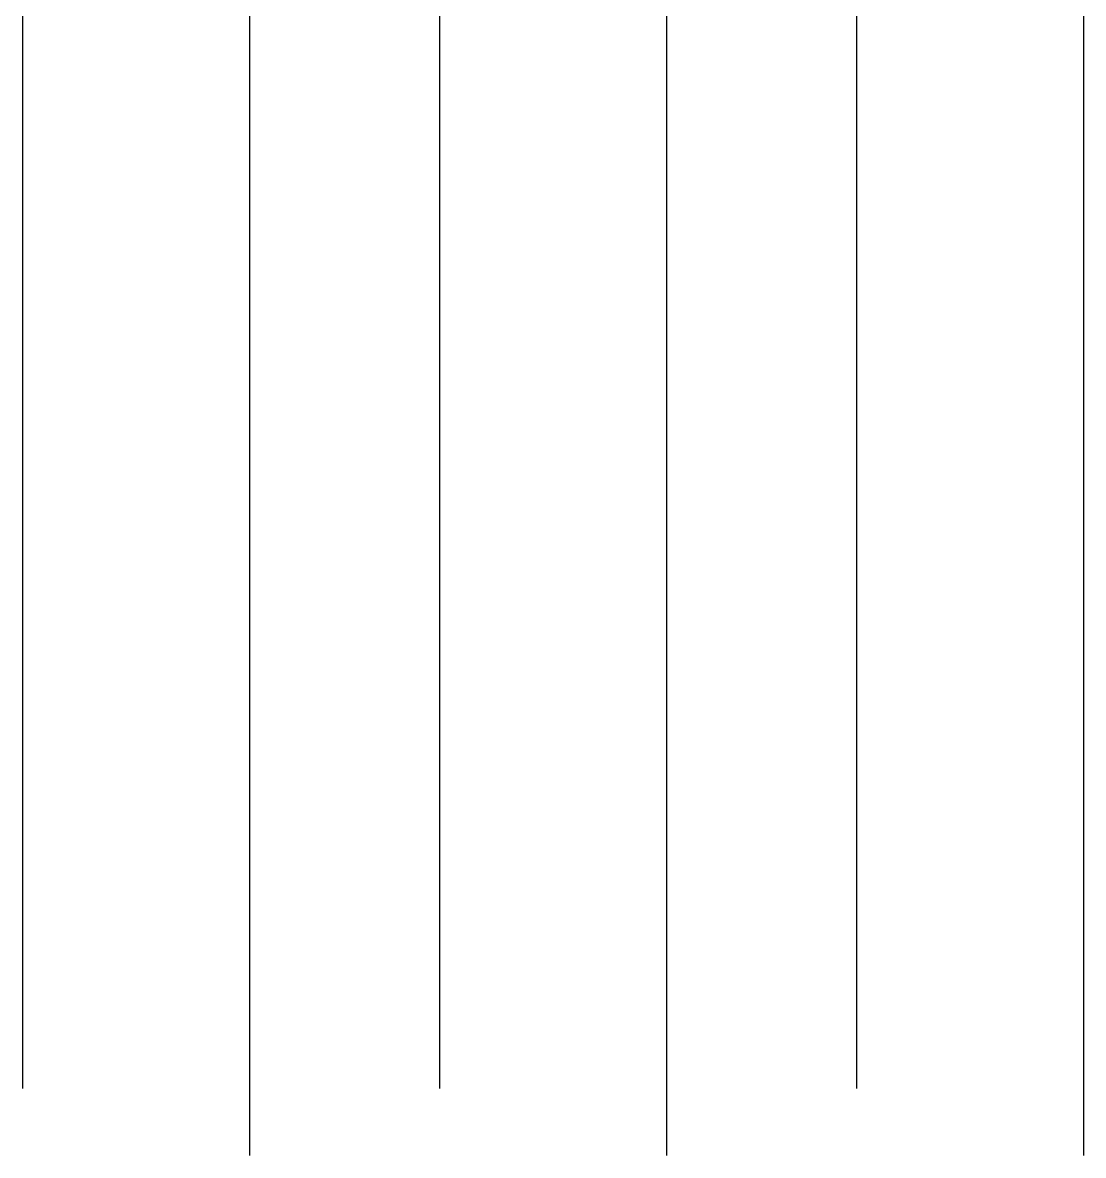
# Model space of a CAD drawing. Header units: millimetres. Extents: x -1040 to 5136, y -2580 to 8636.
# Drawn here: x 864 to 2136, y -2580 to -1222 of the extents above; entities that cross this region are included whole.
import ezdxf

# ---------------------------------------------------------------- set-up
doc = ezdxf.new("R2010")
doc.units = ezdxf.units.MM
doc.layers.add('noprint', color=40, linetype='Continuous', plot=False)

# ---------------------------------------------------------------- blocks, each defined once
blk = doc.blocks.new('paginalayout')
at = {"layer": 'noprint'}
for p, q in [((864, -364), (864, -2500)), ((1364, -364), (1364, -2500)), ((1864, -364), (1864, -2500))]:
    blk.add_line(p, q, dxfattribs=at)
at = {"layer": 'noprint', "linetype": 'Continuous'}
for p, q in [((1136, -1110), (1136, -1320)), ((1636, -1110), (1636, -1320)), ((2136, -1110), (2136, -1320)), ((1136, -1320), (1136, -1530)), ((1636, -1320), (1636, -1530)), ((2136, -1320), (2136, -1530)), ((1136, -1530), (1136, -1740)), ((1636, -1530), (1636, -1740)), ((2136, -1530), (2136, -1740)), ((1136, -1740), (1136, -1950)), ((1636, -1740), (1636, -1950)), ((2136, -1740), (2136, -1950)), ((1136, -1950), (1136, -2160)), ((1636, -1950), (1636, -2160)), ((2136, -1950), (2136, -2160)), ((1136, -2160), (1136, -2370)), ((1636, -2160), (1636, -2370)), ((2136, -2160), (2136, -2370)), ((1136, -2370), (1136, -2580)), ((1636, -2370), (1636, -2580)), ((2136, -2370), (2136, -2580))]:
    blk.add_line(p, q, dxfattribs=at)

msp = doc.modelspace()

# ---------------------------------------------------------------- block references
at = {"layer": 'noprint', "linetype": 'Continuous'}
msp.add_blockref('paginalayout', (0, 0), dxfattribs=at)

doc.saveas('drawing.dxf')
